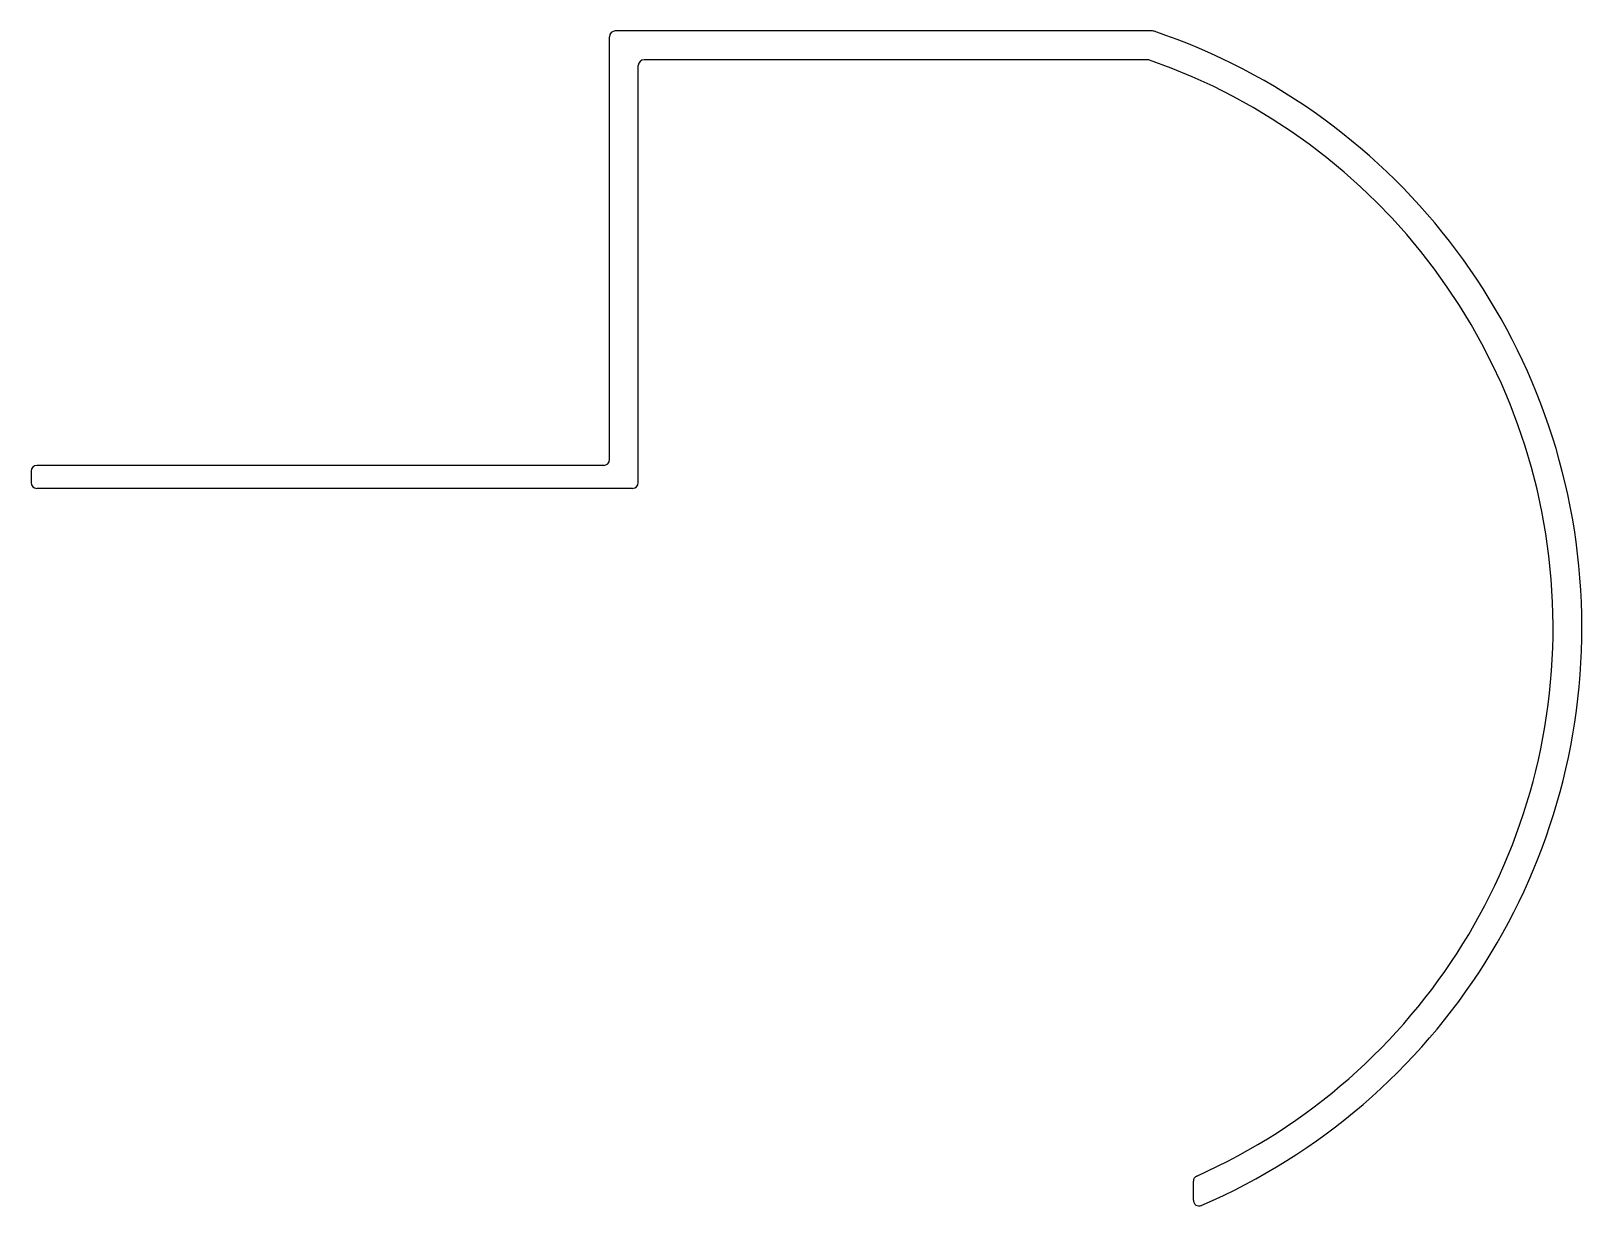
# Model space of a CAD drawing. Extents: x 14 to 148, y 6 to 108.
import ezdxf

# ---------------------------------------------------------------- set-up
doc = ezdxf.new("R2010")
doc.units = 0
doc.layers.get('0').update_dxf_attribs({"linetype": 'CONTINUOUS'})

msp = doc.modelspace()

# ---------------------------------------------------------------- linework, layer by layer
for p, q in [((64.01, 71.22), (64.01, 107.92)), ((111.13, 108.42), (64.51, 108.42)), ((66.51, 69.22), (66.51, 105.42)), ((110.72, 105.92), (67.01, 105.92)), ((13.81, 70.22), (13.81, 69.22)), ((63.51, 70.72), (14.31, 70.72)), ((66.01, 68.72), (14.31, 68.72)), ((114.68, 6.95), (114.68, 8.59))]:
    msp.add_line(p, q)
for centre, radius, start, end in [((64.51, 107.92), 0.5, 90, 180), ((111.13, 107.92), 0.5, 71.3099, 90), ((93.79, 56.66), 54.61, 293.2759, 71.3099), ((67.01, 105.42), 0.5, 90, 180), ((110.72, 105.42), 0.5, 70.8585, 90), ((93.79, 56.66), 52.11, 293.9804, 70.8585), ((14.31, 70.22), 0.5, 90, 180), ((63.51, 71.22), 0.5, 270, 0), ((14.31, 69.22), 0.5, 180, 270), ((66.01, 69.22), 0.5, 270, 0), ((115.18, 8.59), 0.5, 113.9804, 180), ((115.18, 6.95), 0.5, 180, 293.2759)]:
    msp.add_arc(centre, radius, start, end)

doc.saveas('drawing.dxf')
